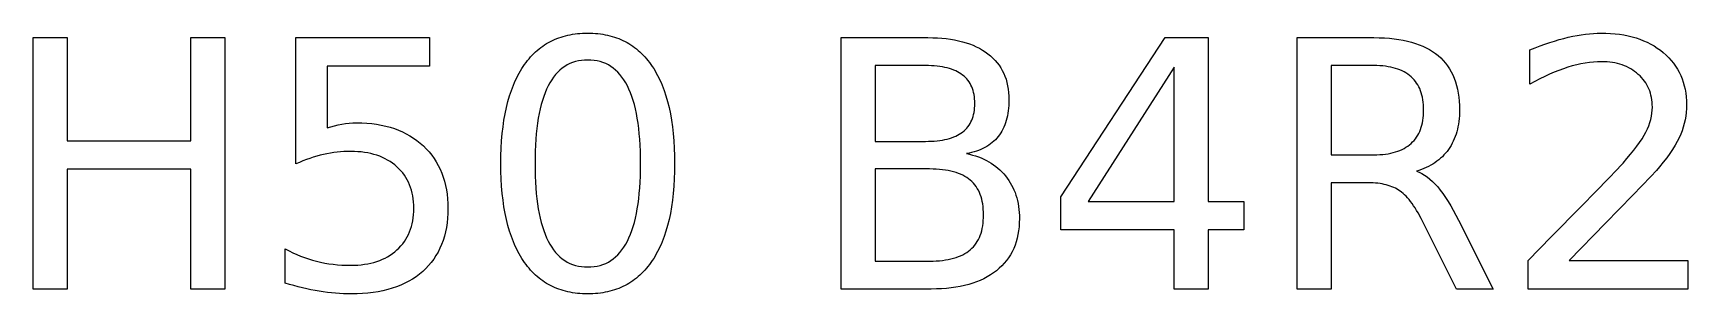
# Model space of a CAD drawing. Header units: millimetres. Extents: x 4.5 to 17.2, y 1 to 3.
import ezdxf

# ---------------------------------------------------------------- set-up
doc = ezdxf.new("R2010")
doc.units = ezdxf.units.MM
doc.layers.add('LASER_OUTLINE', color=7, linetype='Continuous')

msp = doc.modelspace()

# ---------------------------------------------------------------- linework, layer by layer
at = {"layer": 'LASER_OUTLINE'}
for points in [[(4.507198, 2.965139), (4.768011, 2.965139), (4.768011, 2.174952), (5.71572, 2.174952), (5.71572, 2.965139), (5.976533, 2.965139), (5.976533, 1.037444), (5.71572, 1.037444), (5.71572, 1.955455), (4.768011, 1.955455), (4.768011, 1.037444), (4.507198, 1.037444)], [(6.521401, 2.965139), (7.545287, 2.965139), (7.545287, 2.745642), (6.760264, 2.745642), (6.760264, 2.273079), (6.78867, 2.282158), (6.817075, 2.290026), (6.845481, 2.296683), (6.873886, 2.30213), (6.902292, 2.306367), (6.930697, 2.309393), (6.959102, 2.311209), (6.987508, 2.311814), (7.027332, 2.311123), (7.066107, 2.30905), (7.103833, 2.305595), (7.14051, 2.300759), (7.176138, 2.29454), (7.210716, 2.286939), (7.244246, 2.277957), (7.276727, 2.267592), (7.308158, 2.255846), (7.338541, 2.242717), (7.367874, 2.228207), (7.396159, 2.212314), (7.423394, 2.19504), (7.44958, 2.176384), (7.474717, 2.156346), (7.498805, 2.134926), (7.521633, 2.112325), (7.542987, 2.088747), (7.562869, 2.06419), (7.581278, 2.038654), (7.598214, 2.01214), (7.613678, 1.984647), (7.627669, 1.956176), (7.640187, 1.926727), (7.651232, 1.896299), (7.660805, 1.864893), (7.668905, 1.832508), (7.675532, 1.799145), (7.680687, 1.764803), (7.684369, 1.729483), (7.686578, 1.693184), (7.687314, 1.655907), (7.686558, 1.617553), (7.684288, 1.580284), (7.680505, 1.544099), (7.67521, 1.508998), (7.668401, 1.474981), (7.660079, 1.442049), (7.650244, 1.410202), (7.638896, 1.379438), (7.626035, 1.349759), (7.611661, 1.321165), (7.595773, 1.293655), (7.578373, 1.267229), (7.55946, 1.241887), (7.539033, 1.21763), (7.517093, 1.194458), (7.493641, 1.172369), (7.468811, 1.151496), (7.442741, 1.13197), (7.41543, 1.113791), (7.386878, 1.096958), (7.357086, 1.081471), (7.326053, 1.067332), (7.293779, 1.054539), (7.260264, 1.043092), (7.225509, 1.032993), (7.189513, 1.024239), (7.152276, 1.016833), (7.113799, 1.010773), (7.074081, 1.00606), (7.033122, 1.002693), (6.990922, 1.000673), (6.947482, 1), (6.917069, 1.000323), (6.886515, 1.001291), (6.85582, 1.002905), (6.824984, 1.005165), (6.794006, 1.00807), (6.762887, 1.01162), (6.731627, 1.015817), (6.700226, 1.020658), (6.668623, 1.026146), (6.636757, 1.032279), (6.60463, 1.039057), (6.57224, 1.046482), (6.539588, 1.054551), (6.506673, 1.063267), (6.473497, 1.072628), (6.440058, 1.082634), (6.440058, 1.344739), (6.46923, 1.329426), (6.498644, 1.315123), (6.5283, 1.301828), (6.558199, 1.289542), (6.588339, 1.278264), (6.618722, 1.267995), (6.649346, 1.258735), (6.680213, 1.250484), (6.711422, 1.243221), (6.743076, 1.236927), (6.775173, 1.231601), (6.807714, 1.227243), (6.840699, 1.223854), (6.874128, 1.221433), (6.908001, 1.219981), (6.942317, 1.219496), (6.969876, 1.219955), (6.996707, 1.221332), (7.022813, 1.223627), (7.048192, 1.22684), (7.072845, 1.230971), (7.096772, 1.236019), (7.119972, 1.241986), (7.142447, 1.24887), (7.164194, 1.256673), (7.185216, 1.265393), (7.205511, 1.275031), (7.225081, 1.285587), (7.243923, 1.297062), (7.26204, 1.309454), (7.27943, 1.322764), (7.296094, 1.336992), (7.311886, 1.352006), (7.326658, 1.367677), (7.340412, 1.384003), (7.353147, 1.400985), (7.364863, 1.418622), (7.375561, 1.436915), (7.385239, 1.455864), (7.393899, 1.475468), (7.40154, 1.495728), (7.408162, 1.516644), (7.413766, 1.538215), (7.41835, 1.560442), (7.421916, 1.583325), (7.424463, 1.606863), (7.425991, 1.631057), (7.426501, 1.655907), (7.425991, 1.680757), (7.424463, 1.704951), (7.421916, 1.728489), (7.41835, 1.751372), (7.413766, 1.773599), (7.408162, 1.79517), (7.40154, 1.816086), (7.393899, 1.836346), (7.385239, 1.85595), (7.375561, 1.874899), (7.364863, 1.893192), (7.353147, 1.91083), (7.340412, 1.927811), (7.326658, 1.944137), (7.311886, 1.959808), (7.296094, 1.974822), (7.27943, 1.98905), (7.26204, 2.00236), (7.243923, 2.014752), (7.225081, 2.026227), (7.205511, 2.036783), (7.185216, 2.046421), (7.164194, 2.055141), (7.142447, 2.062944), (7.119972, 2.069828), (7.096772, 2.075795), (7.072845, 2.080843), (7.048192, 2.084974), (7.022813, 2.088187), (6.996707, 2.090482), (6.969876, 2.091859), (6.942317, 2.092318), (6.916182, 2.091954), (6.890066, 2.090865), (6.863971, 2.089049), (6.837895, 2.086507), (6.81184, 2.083239), (6.785805, 2.079245), (6.75979, 2.074524), (6.733796, 2.069077), (6.707741, 2.062863), (6.681544, 2.055842), (6.655207, 2.048015), (6.628728, 2.03938), (6.602108, 2.029939), (6.575347, 2.01969), (6.548444, 2.008635), (6.521401, 1.996772)], [(8.758973, 3), (8.779079, 2.99975), (8.798886, 2.998999), (8.818394, 2.997747), (8.837603, 2.995995), (8.856513, 2.993743), (8.875124, 2.99099), (8.893437, 2.987736), (8.911451, 2.983982), (8.929166, 2.979727), (8.946582, 2.974971), (8.963699, 2.969715), (8.980517, 2.963959), (8.997037, 2.957701), (9.013258, 2.950944), (9.02918, 2.943685), (9.044803, 2.935926), (9.060127, 2.927667), (9.075153, 2.918907), (9.089879, 2.909646), (9.104307, 2.899885), (9.118436, 2.889623), (9.132266, 2.878861), (9.145797, 2.867598), (9.15903, 2.855834), (9.171963, 2.84357), (9.184598, 2.830806), (9.196934, 2.81754), (9.208971, 2.803775), (9.22071, 2.789508), (9.232149, 2.774741), (9.24329, 2.759474), (9.254132, 2.743706), (9.264657, 2.727461), (9.274848, 2.710763), (9.284705, 2.693613), (9.294228, 2.676011), (9.303417, 2.657955), (9.312271, 2.639447), (9.320792, 2.620487), (9.328978, 2.601073), (9.344348, 2.560889), (9.358382, 2.518893), (9.371079, 2.475087), (9.38244, 2.429471), (9.392464, 2.382043), (9.401152, 2.332805), (9.408503, 2.281757), (9.414517, 2.228898), (9.419195, 2.174228), (9.422537, 2.117747), (9.424541, 2.059456), (9.42521, 1.999354), (9.424541, 1.939409), (9.422537, 1.881264), (9.419195, 1.82492), (9.414517, 1.770376), (9.408503, 1.717633), (9.401152, 1.66669), (9.392464, 1.617548), (9.38244, 1.570207), (9.371079, 1.524666), (9.358382, 1.480925), (9.344348, 1.438985), (9.328978, 1.398846), (9.320792, 1.379452), (9.312271, 1.360507), (9.303417, 1.342013), (9.294228, 1.323969), (9.284705, 1.306375), (9.274848, 1.289231), (9.264657, 1.272538), (9.254132, 1.256294), (9.24329, 1.240526), (9.232149, 1.225259), (9.22071, 1.210492), (9.208971, 1.196225), (9.196934, 1.18246), (9.184598, 1.169194), (9.171963, 1.15643), (9.15903, 1.144166), (9.145797, 1.132402), (9.132266, 1.121139), (9.118436, 1.110377), (9.104307, 1.100115), (9.089879, 1.090354), (9.075153, 1.081093), (9.060127, 1.072333), (9.044803, 1.064074), (9.02918, 1.056315), (9.013258, 1.049056), (8.997037, 1.042299), (8.980517, 1.036041), (8.963699, 1.030285), (8.946582, 1.025029), (8.929166, 1.020273), (8.911451, 1.016018), (8.893437, 1.012264), (8.875124, 1.00901), (8.856513, 1.006257), (8.837603, 1.004005), (8.818394, 1.002253), (8.798886, 1.001001), (8.779079, 1.00025), (8.758973, 1), (8.738868, 1.00025), (8.719061, 1.001001), (8.699553, 1.002253), (8.680344, 1.004005), (8.661434, 1.006257), (8.642822, 1.00901), (8.62451, 1.012264), (8.606496, 1.016018), (8.588781, 1.020273), (8.571365, 1.025029), (8.554248, 1.030285), (8.537429, 1.036041), (8.52091, 1.042299), (8.504689, 1.049056), (8.488767, 1.056315), (8.473144, 1.064074), (8.457819, 1.072333), (8.442794, 1.081093), (8.428067, 1.090354), (8.41364, 1.100115), (8.399511, 1.110377), (8.385681, 1.121139), (8.372149, 1.132402), (8.358917, 1.144166), (8.345983, 1.15643), (8.333348, 1.169194), (8.321012, 1.18246), (8.308975, 1.196225), (8.297237, 1.210492), (8.285798, 1.225259), (8.274657, 1.240526), (8.263815, 1.256294), (8.25329, 1.272538), (8.243099, 1.289231), (8.233242, 1.306375), (8.223719, 1.323969), (8.21453, 1.342013), (8.205675, 1.360507), (8.197155, 1.379452), (8.188968, 1.398846), (8.173598, 1.438985), (8.159564, 1.480925), (8.146867, 1.524666), (8.135507, 1.570207), (8.125482, 1.617548), (8.116795, 1.66669), (8.109444, 1.717633), (8.103429, 1.770376), (8.098752, 1.82492), (8.09541, 1.881264), (8.093405, 1.939409), (8.092737, 1.999354), (8.093405, 2.059456), (8.09541, 2.117747), (8.098752, 2.174228), (8.103429, 2.228898), (8.109444, 2.281757), (8.116795, 2.332805), (8.125482, 2.382043), (8.135507, 2.429471), (8.146867, 2.475087), (8.159564, 2.518893), (8.173598, 2.560889), (8.188968, 2.601073), (8.197155, 2.620487), (8.205675, 2.639447), (8.21453, 2.657955), (8.223719, 2.676011), (8.233242, 2.693613), (8.243099, 2.710763), (8.25329, 2.727461), (8.263815, 2.743706), (8.274657, 2.759474), (8.285798, 2.774741), (8.297237, 2.789508), (8.308975, 2.803775), (8.321012, 2.81754), (8.333348, 2.830806), (8.345983, 2.84357), (8.358917, 2.855834), (8.372149, 2.867598), (8.385681, 2.878861), (8.399511, 2.889623), (8.41364, 2.899885), (8.428067, 2.909646), (8.442794, 2.918907), (8.457819, 2.927667), (8.473144, 2.935926), (8.488767, 2.943685), (8.504689, 2.950944), (8.52091, 2.957701), (8.537429, 2.963959), (8.554248, 2.969715), (8.571365, 2.974971), (8.588781, 2.979727), (8.606496, 2.983982), (8.62451, 2.987736), (8.642822, 2.99099), (8.661434, 2.993743), (8.680344, 2.995995), (8.699553, 2.997747), (8.719061, 2.998999), (8.738868, 2.99975)], [(10.700871, 2.965139), (11.367108, 2.965139), (11.403855, 2.964655), (11.439533, 2.963202), (11.474142, 2.960781), (11.507682, 2.957392), (11.540153, 2.953034), (11.571554, 2.947708), (11.601886, 2.941414), (11.631149, 2.934151), (11.659343, 2.92592), (11.686467, 2.91672), (11.712522, 2.906553), (11.737508, 2.895416), (11.761425, 2.883312), (11.784272, 2.870239), (11.80605, 2.856198), (11.826759, 2.841188), (11.846303, 2.825285), (11.864586, 2.808566), (11.881608, 2.791029), (11.897369, 2.772676), (11.911869, 2.753505), (11.925109, 2.733518), (11.937087, 2.712713), (11.947805, 2.691091), (11.957262, 2.668652), (11.965457, 2.645396), (11.972392, 2.621323), (11.978066, 2.596433), (11.982479, 2.570726), (11.985632, 2.544202), (11.987523, 2.516861), (11.988153, 2.488702), (11.987831, 2.466874), (11.986862, 2.44561), (11.985248, 2.424911), (11.982989, 2.404777), (11.980084, 2.385208), (11.976533, 2.366204), (11.972337, 2.347765), (11.967495, 2.32989), (11.962008, 2.312581), (11.955875, 2.295836), (11.949096, 2.279656), (11.941672, 2.264041), (11.933602, 2.248991), (11.924887, 2.234506), (11.915526, 2.220586), (11.905519, 2.20723), (11.894888, 2.194465), (11.883651, 2.182315), (11.871808, 2.170781), (11.859361, 2.159861), (11.846308, 2.149557), (11.83265, 2.139868), (11.818387, 2.130795), (11.803518, 2.122337), (11.788045, 2.114494), (11.771966, 2.107267), (11.755281, 2.100655), (11.737992, 2.094658), (11.720097, 2.089276), (11.701598, 2.08451), (11.682493, 2.080359), (11.662782, 2.076824), (11.686495, 2.071309), (11.709536, 2.065092), (11.731907, 2.058175), (11.753607, 2.050557), (11.774636, 2.042237), (11.794995, 2.033217), (11.814682, 2.023496), (11.833699, 2.013073), (11.852045, 2.001949), (11.86972, 1.990125), (11.886725, 1.977599), (11.903058, 1.964372), (11.918721, 1.950444), (11.933713, 1.935815), (11.948034, 1.920485), (11.961685, 1.904454), (11.974584, 1.887818), (11.98665, 1.870673), (11.997885, 1.853018), (12.008287, 1.834853), (12.017858, 1.816179), (12.026596, 1.796996), (12.034501, 1.777303), (12.041575, 1.757101), (12.047816, 1.73639), (12.053226, 1.715169), (12.057803, 1.693439), (12.061548, 1.671199), (12.06446, 1.64845), (12.066541, 1.625192), (12.067789, 1.601424), (12.068205, 1.577147), (12.067519, 1.545327), (12.065461, 1.514425), (12.062032, 1.484441), (12.05723, 1.455374), (12.051057, 1.427226), (12.043512, 1.399996), (12.034595, 1.373684), (12.024306, 1.348289), (12.012645, 1.323813), (11.999612, 1.300254), (11.985208, 1.277614), (11.969432, 1.255891), (11.952284, 1.235086), (11.933764, 1.215199), (11.913872, 1.19623), (11.892608, 1.178179), (11.870078, 1.161137), (11.846389, 1.145194), (11.821539, 1.130351), (11.795529, 1.116607), (11.768359, 1.103963), (11.74003, 1.092418), (11.71054, 1.081973), (11.67989, 1.072628), (11.64808, 1.064381), (11.61511, 1.057235), (11.58098, 1.051187), (11.545691, 1.04624), (11.509241, 1.042391), (11.471631, 1.039643), (11.432861, 1.037993), (11.392931, 1.037444), (10.700871, 1.037444)], [(13.186346, 2.965139), (13.514299, 2.965139), (13.514299, 1.708844), (13.789315, 1.708844), (13.789315, 1.49193), (13.514299, 1.49193), (13.514299, 1.037444), (13.254777, 1.037444), (13.254777, 1.49193), (12.384538, 1.49193), (12.384538, 1.743706)], [(15.111459, 1.941252), (15.132369, 1.933142), (15.153139, 1.923015), (15.173767, 1.91087), (15.194254, 1.896708), (15.2146, 1.880528), (15.234805, 1.862331), (15.254868, 1.842116), (15.27479, 1.819884), (15.294652, 1.795554), (15.314533, 1.769045), (15.334435, 1.740357), (15.354357, 1.70949), (15.3743, 1.676444), (15.394262, 1.64122), (15.414245, 1.603817), (15.434248, 1.564235), (15.698935, 1.037444), (15.418754, 1.037444), (15.172143, 1.531956), (15.148348, 1.578337), (15.124734, 1.620642), (15.112995, 1.640267), (15.101301, 1.658873), (15.089653, 1.67646), (15.07805, 1.693028), (15.066493, 1.708577), (15.054981, 1.723108), (15.043514, 1.736619), (15.032093, 1.749112), (15.020717, 1.760586), (15.009387, 1.771042), (14.998102, 1.780478), (14.986862, 1.788896), (14.975391, 1.796557), (14.96341, 1.803724), (14.950919, 1.810397), (14.937919, 1.816575), (14.92441, 1.822259), (14.910392, 1.827449), (14.895864, 1.832145), (14.880826, 1.836346), (14.865279, 1.840053), (14.849223, 1.843266), (14.832657, 1.845984), (14.815582, 1.848209), (14.797998, 1.849938), (14.779904, 1.851174), (14.761301, 1.851916), (14.742188, 1.852163), (14.458134, 1.852163), (14.458134, 1.037444), (14.197321, 1.037444), (14.197321, 2.965139), (14.786088, 2.965139), (14.826749, 2.964599), (14.866099, 2.96298), (14.904138, 2.960282), (14.940865, 2.956504), (14.976281, 2.951647), (15.010386, 2.945711), (15.043179, 2.938695), (15.074661, 2.9306), (15.104832, 2.921426), (15.133691, 2.911173), (15.161239, 2.89984), (15.187476, 2.887427), (15.212401, 2.873936), (15.236015, 2.859365), (15.258318, 2.843715), (15.279309, 2.826985), (15.299009, 2.809166), (15.317438, 2.790248), (15.334597, 2.77023), (15.350484, 2.749112), (15.3651, 2.726895), (15.378446, 2.703579), (15.39052, 2.679163), (15.401323, 2.653648), (15.410856, 2.627033), (15.419117, 2.599318), (15.426107, 2.570504), (15.431827, 2.540591), (15.436275, 2.509578), (15.439453, 2.477465), (15.441359, 2.444253), (15.441995, 2.409942), (15.441664, 2.387427), (15.440673, 2.365397), (15.439021, 2.343851), (15.436709, 2.322789), (15.433736, 2.302211), (15.430102, 2.282117), (15.425807, 2.262508), (15.420852, 2.243383), (15.415236, 2.224742), (15.408959, 2.206585), (15.402022, 2.188912), (15.394424, 2.171724), (15.386165, 2.155019), (15.377245, 2.138799), (15.367665, 2.123063), (15.357424, 2.107811), (15.346553, 2.093089), (15.335081, 2.078942), (15.323009, 2.06537), (15.310337, 2.052372), (15.297065, 2.03995), (15.283193, 2.028103), (15.26872, 2.01683), (15.253647, 2.006133), (15.237974, 1.996011), (15.221701, 1.986463), (15.204828, 1.977491), (15.187355, 1.969093), (15.169281, 1.96127), (15.150607, 1.954023), (15.131333, 1.94735)], [(16.282537, 1.25694), (17.192802, 1.25694), (17.192802, 1.037444), (15.968786, 1.037444), (15.968786, 1.25694), (16.144222, 1.436895), (16.373563, 1.669464), (16.489808, 1.787403), (16.582246, 1.882343), (16.650879, 1.954285), (16.676269, 1.981631), (16.695707, 2.003228), (16.725837, 2.037736), (16.753607, 2.070893), (16.779017, 2.102697), (16.802066, 2.13315), (16.822754, 2.162252), (16.841083, 2.190002), (16.857051, 2.2164), (16.870658, 2.241446), (16.882309, 2.265766), (16.892406, 2.289985), (16.90095, 2.314104), (16.90794, 2.338121), (16.913377, 2.362038), (16.917261, 2.385854), (16.919591, 2.409569), (16.920368, 2.433183), (16.919947, 2.452167), (16.918683, 2.470707), (16.916578, 2.488803), (16.91363, 2.506456), (16.909839, 2.523664), (16.905207, 2.540429), (16.899732, 2.55675), (16.893415, 2.572628), (16.886256, 2.588061), (16.878254, 2.60305), (16.86941, 2.617596), (16.859724, 2.631698), (16.849195, 2.645356), (16.837825, 2.65857), (16.825612, 2.67134), (16.812556, 2.683667), (16.798825, 2.695393), (16.784585, 2.706363), (16.769835, 2.716576), (16.754575, 2.726033), (16.738807, 2.734733), (16.722528, 2.742677), (16.705741, 2.749864), (16.688444, 2.756294), (16.670638, 2.761968), (16.652322, 2.766886), (16.633497, 2.771047), (16.614162, 2.774451), (16.594318, 2.777099), (16.573965, 2.77899), (16.553102, 2.780125), (16.53173, 2.780504), (16.500853, 2.779838), (16.469553, 2.777841), (16.437829, 2.774512), (16.405681, 2.769852), (16.373109, 2.76386), (16.340114, 2.756536), (16.306696, 2.747882), (16.272853, 2.737895), (16.238507, 2.726557), (16.203575, 2.713848), (16.168058, 2.699766), (16.131956, 2.684312), (16.095269, 2.667487), (16.057997, 2.64929), (16.02014, 2.629721), (15.981698, 2.60878), (15.981698, 2.872176), (16.020755, 2.887508), (16.059167, 2.901872), (16.096933, 2.915268), (16.134054, 2.927695), (16.170529, 2.939154), (16.206359, 2.949645), (16.241543, 2.959167), (16.276081, 2.967721), (16.309934, 2.975286), (16.34306, 2.981843), (16.37546, 2.987391), (16.407133, 2.99193), (16.438081, 2.995461), (16.468302, 2.997983), (16.497797, 2.999496), (16.526565, 3), (16.563535, 2.999415), (16.599556, 2.99766), (16.634629, 2.994735), (16.668754, 2.990639), (16.70193, 2.985374), (16.734159, 2.978938), (16.765439, 2.971332), (16.795771, 2.962556), (16.825155, 2.952611), (16.853591, 2.941495), (16.881078, 2.929208), (16.907618, 2.915752), (16.933209, 2.901126), (16.957852, 2.885329), (16.981546, 2.868363), (17.004293, 2.850226), (17.025869, 2.831111), (17.046054, 2.811209), (17.064846, 2.79052), (17.082246, 2.769045), (17.098255, 2.746782), (17.112871, 2.723733), (17.126095, 2.699897), (17.137928, 2.675274), (17.148368, 2.649865), (17.157416, 2.623668), (17.165072, 2.596685), (17.171336, 2.568915), (17.176208, 2.540359), (17.179688, 2.511015), (17.181776, 2.480885), (17.182472, 2.449968), (17.181776, 2.420463), (17.179688, 2.391341), (17.176208, 2.362603), (17.171336, 2.334248), (17.165072, 2.306276), (17.157416, 2.278688), (17.148368, 2.251483), (17.137928, 2.224661), (17.125651, 2.197436), (17.111096, 2.16902), (17.09426, 2.139415), (17.075145, 2.108618), (17.05375, 2.076632), (17.030076, 2.043455), (17.004121, 2.009089), (16.975887, 1.973531), (16.950952, 1.945973), (16.908425, 1.900742), (16.770594, 1.757263), (16.562072, 1.54277)], [(8.758973, 2.793415), (8.734187, 2.792641), (8.710182, 2.790318), (8.686959, 2.786447), (8.664517, 2.781028), (8.642858, 2.77406), (8.62198, 2.765544), (8.601884, 2.75548), (8.582569, 2.743867), (8.564037, 2.730706), (8.546286, 2.715996), (8.529317, 2.699738), (8.513129, 2.681932), (8.497724, 2.662577), (8.4831, 2.641674), (8.469258, 2.619223), (8.456197, 2.595223), (8.443924, 2.569669), (8.432442, 2.542558), (8.421752, 2.513887), (8.411854, 2.483659), (8.402748, 2.451872), (8.394434, 2.418526), (8.386911, 2.383622), (8.380181, 2.347159), (8.374242, 2.309138), (8.369095, 2.269559), (8.36474, 2.228421), (8.361176, 2.185725), (8.358405, 2.14147), (8.356425, 2.095656), (8.355238, 2.048285), (8.354842, 1.999354), (8.355238, 1.950581), (8.356425, 1.903355), (8.358405, 1.857678), (8.361176, 1.813549), (8.36474, 1.770969), (8.369095, 1.729937), (8.374242, 1.690453), (8.380181, 1.652518), (8.386911, 1.616131), (8.394434, 1.581292), (8.402748, 1.548002), (8.411854, 1.51626), (8.421752, 1.486067), (8.432442, 1.457422), (8.443924, 1.430326), (8.456197, 1.404777), (8.469258, 1.380777), (8.4831, 1.358326), (8.497724, 1.337423), (8.513129, 1.318068), (8.529317, 1.300262), (8.546286, 1.284004), (8.564037, 1.269294), (8.582569, 1.256133), (8.601884, 1.24452), (8.62198, 1.234456), (8.642858, 1.22594), (8.664517, 1.218972), (8.686959, 1.213553), (8.710182, 1.209682), (8.734187, 1.207359), (8.758973, 1.206585), (8.783916, 1.207359), (8.808068, 1.209682), (8.831427, 1.213553), (8.853994, 1.218972), (8.87577, 1.22594), (8.896754, 1.234456), (8.916946, 1.24452), (8.936346, 1.256133), (8.954954, 1.269294), (8.972771, 1.284004), (8.989795, 1.300262), (9.006028, 1.318068), (9.021469, 1.337423), (9.036118, 1.358326), (9.049975, 1.380777), (9.06304, 1.404777), (9.075314, 1.430326), (9.086796, 1.457422), (9.097486, 1.486067), (9.107384, 1.51626), (9.11649, 1.548002), (9.124804, 1.581292), (9.132327, 1.616131), (9.139057, 1.652518), (9.144996, 1.690453), (9.150143, 1.729937), (9.154498, 1.770969), (9.158061, 1.813549), (9.160833, 1.857678), (9.162813, 1.903355), (9.164, 1.950581), (9.164396, 1.999354), (9.164, 2.048285), (9.162813, 2.095656), (9.160833, 2.14147), (9.158061, 2.185725), (9.154498, 2.228421), (9.150143, 2.269559), (9.144996, 2.309138), (9.139057, 2.347159), (9.132327, 2.383622), (9.124804, 2.418526), (9.11649, 2.451872), (9.107384, 2.483659), (9.097486, 2.513887), (9.086796, 2.542558), (9.075314, 2.569669), (9.06304, 2.595223), (9.049975, 2.619223), (9.036118, 2.641674), (9.021469, 2.662577), (9.006028, 2.681932), (8.989795, 2.699738), (8.972771, 2.715996), (8.954954, 2.730706), (8.936346, 2.743867), (8.916946, 2.75548), (8.896754, 2.765544), (8.87577, 2.77406), (8.853994, 2.781028), (8.831427, 2.786447), (8.808068, 2.790318), (8.783916, 2.792641)], [(10.961685, 2.750807), (10.961685, 2.169787), (11.34774, 2.169787), (11.371246, 2.170067), (11.39399, 2.170907), (11.415972, 2.172306), (11.437193, 2.174266), (11.457652, 2.176785), (11.47735, 2.179864), (11.496286, 2.183503), (11.514461, 2.187702), (11.531874, 2.19246), (11.548525, 2.197779), (11.564415, 2.203657), (11.579543, 2.210095), (11.59391, 2.217093), (11.607515, 2.224651), (11.620358, 2.232769), (11.63244, 2.241446), (11.643776, 2.250699), (11.65438, 2.260541), (11.664252, 2.270974), (11.673394, 2.281996), (11.681804, 2.293609), (11.689483, 2.305812), (11.69643, 2.318605), (11.702647, 2.331988), (11.708132, 2.345962), (11.712885, 2.360525), (11.716907, 2.375678), (11.720198, 2.391422), (11.722758, 2.407756), (11.724586, 2.424679), (11.725683, 2.442193), (11.726049, 2.460297), (11.725683, 2.478247), (11.724586, 2.495622), (11.722758, 2.512422), (11.720198, 2.528648), (11.716907, 2.544298), (11.712885, 2.559373), (11.708132, 2.573873), (11.702647, 2.587799), (11.69643, 2.601149), (11.689483, 2.613924), (11.681804, 2.626125), (11.673394, 2.63775), (11.664252, 2.648801), (11.65438, 2.659276), (11.643776, 2.669177), (11.63244, 2.678502), (11.620358, 2.687258), (11.607515, 2.695449), (11.59391, 2.703075), (11.579543, 2.710136), (11.564415, 2.716632), (11.548525, 2.722563), (11.531874, 2.727929), (11.514461, 2.732731), (11.496286, 2.736967), (11.47735, 2.740639), (11.457652, 2.743746), (11.437193, 2.746288), (11.415972, 2.748265), (11.39399, 2.749677), (11.371246, 2.750525), (11.34774, 2.750807)], [(13.254777, 2.737895), (12.596288, 1.708844), (13.254777, 1.708844)], [(14.458134, 2.750807), (14.458134, 2.066495), (14.786088, 2.066495), (14.809291, 2.066835), (14.831772, 2.067856), (14.853533, 2.069558), (14.874572, 2.071942), (14.89489, 2.075006), (14.914487, 2.07875), (14.933363, 2.083176), (14.951517, 2.088283), (14.96895, 2.09407), (14.985662, 2.100539), (15.001653, 2.107688), (15.016922, 2.115518), (15.03147, 2.124029), (15.045297, 2.133221), (15.058403, 2.143094), (15.070787, 2.153648), (15.082436, 2.164862), (15.093332, 2.176717), (15.103477, 2.189212), (15.112871, 2.202348), (15.121513, 2.216125), (15.129404, 2.230542), (15.136543, 2.245599), (15.142931, 2.261298), (15.148567, 2.277636), (15.153452, 2.294615), (15.157585, 2.312235), (15.160967, 2.330495), (15.163597, 2.349396), (15.165476, 2.368938), (15.166603, 2.389119), (15.166979, 2.409942), (15.166603, 2.430759), (15.165476, 2.450926), (15.163597, 2.470442), (15.160967, 2.489308), (15.157585, 2.507522), (15.153452, 2.525087), (15.148567, 2.542), (15.142931, 2.558263), (15.136543, 2.573876), (15.129404, 2.588838), (15.121513, 2.603149), (15.112871, 2.616809), (15.103477, 2.629819), (15.093332, 2.642178), (15.082436, 2.653887), (15.070787, 2.664945), (15.058403, 2.675342), (15.045297, 2.685069), (15.03147, 2.694125), (15.016922, 2.70251), (15.001653, 2.710224), (14.985662, 2.717267), (14.96895, 2.72364), (14.951517, 2.729342), (14.933363, 2.734372), (14.914487, 2.738733), (14.89489, 2.742422), (14.874572, 2.745441), (14.853533, 2.747788), (14.831772, 2.749465), (14.809291, 2.750472), (14.786088, 2.750807)], [(10.961685, 1.958037), (10.961685, 1.251775), (11.380019, 1.251775), (11.4059, 1.252116), (11.430929, 1.253137), (11.455105, 1.254839), (11.478429, 1.257222), (11.500901, 1.260286), (11.52252, 1.264031), (11.543287, 1.268457), (11.563202, 1.273564), (11.582264, 1.279351), (11.600474, 1.285819), (11.617831, 1.292969), (11.634336, 1.300799), (11.649989, 1.30931), (11.66479, 1.318502), (11.678738, 1.328375), (11.691833, 1.338928), (11.704107, 1.350183), (11.715588, 1.362159), (11.726278, 1.374856), (11.736176, 1.388275), (11.745283, 1.402414), (11.753597, 1.417275), (11.761119, 1.432857), (11.76785, 1.449161), (11.773789, 1.466185), (11.778936, 1.483931), (11.783291, 1.502398), (11.786854, 1.521587), (11.789626, 1.541496), (11.791605, 1.562127), (11.792793, 1.583479), (11.793189, 1.605552), (11.792793, 1.627776), (11.791605, 1.64926), (11.789626, 1.670001), (11.786854, 1.690002), (11.783291, 1.709261), (11.778936, 1.727778), (11.773789, 1.745554), (11.76785, 1.762589), (11.761119, 1.778882), (11.753597, 1.794434), (11.745283, 1.809244), (11.736176, 1.823313), (11.726278, 1.836641), (11.715588, 1.849227), (11.704107, 1.861072), (11.691833, 1.872176), (11.678738, 1.882573), (11.66479, 1.892299), (11.649989, 1.901355), (11.634336, 1.90974), (11.617831, 1.917454), (11.600474, 1.924498), (11.582264, 1.93087), (11.563202, 1.936572), (11.543287, 1.941603), (11.52252, 1.945963), (11.500901, 1.949652), (11.478429, 1.952671), (11.455105, 1.955019), (11.430929, 1.956696), (11.4059, 1.957702), (11.380019, 1.958037)]]:
    msp.add_lwpolyline(points, close=True, dxfattribs=at)

doc.saveas('drawing.dxf')
